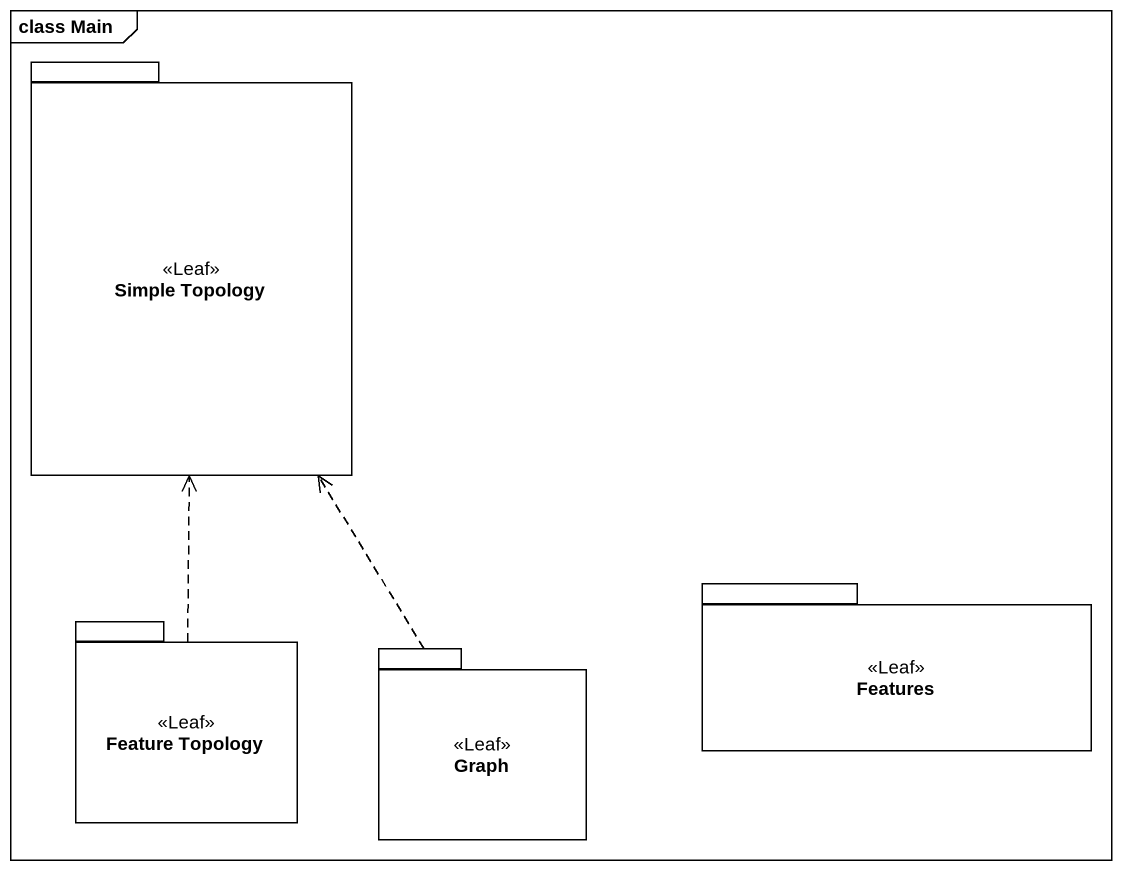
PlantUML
@startuml
mainframe class Main
package "Simple Topology" as Simple_Topology <<Leaf>> {
}
package "Feature Topology" as Feature_Topology <<Leaf>> {
}
package Features <<Leaf>> {
}
package Graph <<Leaf>> {
}
Feature_Topology .up.> Simple_Topology
Graph .up.> Simple_Topology
@enduml
